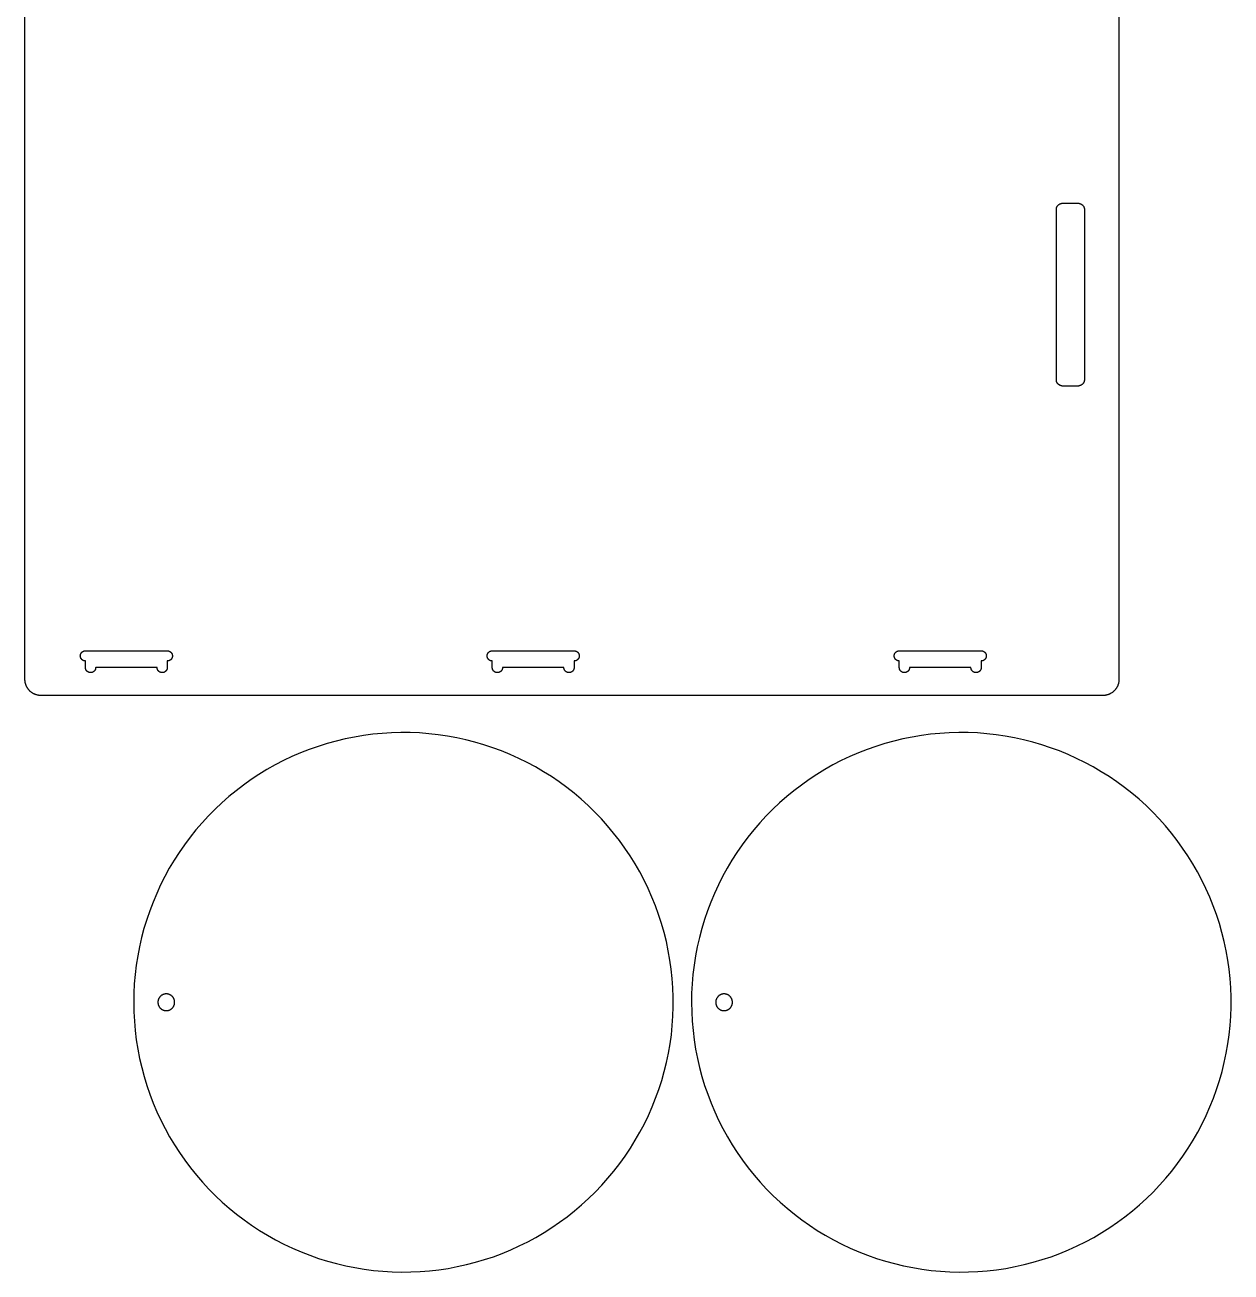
# Model space of a CAD drawing. Header units: millimetres. Extents: x -243 to 905, y 1585 to 2459.
# Drawn here: x 116 to 490.2, y 1720.8 to 2107.7 of the extents above; entities that cross this region are included whole.
import ezdxf

# ---------------------------------------------------------------- set-up
doc = ezdxf.new("R2010")
doc.units = ezdxf.units.MM
doc.header["$MEASUREMENT"] = 0
doc.layers.add('Layer 05', color=7, linetype='Continuous', true_color=0xffffff)

msp = doc.modelspace()

# ---------------------------------------------------------------- linework, layer by layer
at = {"layer": 'Layer 05'}
msp.add_lwpolyline([(455.45, 2179.19), (455.45, 1904.66), (455.45, 1904.55), (455.45, 1904.44), (455.44, 1904.33), (455.43, 1904.21), (455.42, 1904.1), (455.41, 1903.98), (455.39, 1903.87), (455.37, 1903.75), (455.35, 1903.64), (455.32, 1903.52), (455.29, 1903.4), (455.26, 1903.29), (455.23, 1903.17), (455.19, 1903.05), (455.15, 1902.94), (455.1, 1902.82), (455.06, 1902.71), (455.01, 1902.59), (454.95, 1902.48), (454.9, 1902.37), (454.84, 1902.25), (454.77, 1902.14), (454.71, 1902.03), (454.64, 1901.93), (454.57, 1901.82), (454.49, 1901.72), (454.42, 1901.61), (454.34, 1901.51), (454.25, 1901.41), (454.17, 1901.31), (454.08, 1901.22), (453.99, 1901.13), (453.9, 1901.04), (453.8, 1900.95), (453.7, 1900.86), (453.61, 1900.78), (453.5, 1900.7), (453.4, 1900.62), (453.3, 1900.55), (453.19, 1900.48), (453.08, 1900.41), (452.97, 1900.34), (452.86, 1900.28), (452.75, 1900.22), (452.64, 1900.16), (452.52, 1900.11), (452.41, 1900.06), (452.29, 1900.01), (452.18, 1899.97), (452.06, 1899.93), (451.95, 1899.89), (451.83, 1899.86), (451.71, 1899.82), (451.6, 1899.8), (451.48, 1899.77), (451.36, 1899.75), (451.25, 1899.73), (451.13, 1899.71), (451.02, 1899.69), (450.9, 1899.68), (450.79, 1899.67), (450.68, 1899.67), (450.56, 1899.66), (450.45, 1899.66), (121.01, 1899.66), (120.9, 1899.66), (120.79, 1899.67), (120.67, 1899.67), (120.56, 1899.68), (120.45, 1899.69), (120.33, 1899.71), (120.22, 1899.73), (120.1, 1899.75), (119.98, 1899.77), (119.87, 1899.8), (119.75, 1899.82), (119.63, 1899.86), (119.52, 1899.89), (119.4, 1899.93), (119.28, 1899.97), (119.17, 1900.01), (119.05, 1900.06), (118.94, 1900.11), (118.83, 1900.16), (118.71, 1900.22), (118.6, 1900.28), (118.49, 1900.34), (118.38, 1900.41), (118.27, 1900.48), (118.17, 1900.55), (118.06, 1900.62), (117.96, 1900.7), (117.86, 1900.78), (117.76, 1900.86), (117.66, 1900.95), (117.57, 1901.04), (117.47, 1901.13), (117.38, 1901.22), (117.3, 1901.31), (117.21, 1901.41), (117.13, 1901.51), (117.05, 1901.61), (116.97, 1901.72), (116.9, 1901.82), (116.82, 1901.93), (116.76, 1902.03), (116.69, 1902.14), (116.63, 1902.25), (116.57, 1902.37), (116.51, 1902.48), (116.46, 1902.59), (116.41, 1902.71), (116.36, 1902.82), (116.32, 1902.94), (116.28, 1903.05), (116.24, 1903.17), (116.2, 1903.29), (116.17, 1903.4), (116.14, 1903.52), (116.12, 1903.64), (116.09, 1903.75), (116.07, 1903.87), (116.06, 1903.98), (116.04, 1904.1), (116.03, 1904.21), (116.02, 1904.33), (116.01, 1904.44), (116.01, 1904.55), (116.01, 1904.66), (116.01, 2453.71)], dxfattribs=at)
for points in [[(442.46, 2052.45), (442.51, 2052.45), (442.56, 2052.45), (442.62, 2052.44), (442.67, 2052.44), (442.72, 2052.44), (442.77, 2052.43), (442.82, 2052.42), (442.87, 2052.42), (442.93, 2052.41), (442.98, 2052.4), (443.03, 2052.39), (443.08, 2052.38), (443.14, 2052.36), (443.19, 2052.35), (443.24, 2052.33), (443.29, 2052.32), (443.34, 2052.3), (443.4, 2052.28), (443.45, 2052.26), (443.5, 2052.24), (443.55, 2052.22), (443.6, 2052.19), (443.65, 2052.17), (443.7, 2052.14), (443.74, 2052.12), (443.79, 2052.09), (443.84, 2052.06), (443.88, 2052.03), (443.93, 2052), (443.97, 2051.97), (444.01, 2051.93), (444.06, 2051.9), (444.1, 2051.86), (444.14, 2051.83), (444.17, 2051.79), (444.21, 2051.75), (444.25, 2051.72), (444.28, 2051.68), (444.32, 2051.64), (444.35, 2051.6), (444.38, 2051.56), (444.41, 2051.52), (444.44, 2051.48), (444.46, 2051.43), (444.49, 2051.39), (444.51, 2051.35), (444.54, 2051.31), (444.56, 2051.26), (444.58, 2051.22), (444.59, 2051.18), (444.61, 2051.13), (444.63, 2051.09), (444.64, 2051.04), (444.65, 2051), (444.67, 2050.96), (444.68, 2050.91), (444.69, 2050.87), (444.69, 2050.83), (444.7, 2050.78), (444.71, 2050.74), (444.71, 2050.7), (444.71, 2050.66), (444.71, 2050.61), (444.71, 2050.57), (444.71, 1997.52), (444.71, 1997.48), (444.71, 1997.44), (444.71, 1997.4), (444.71, 1997.35), (444.7, 1997.31), (444.69, 1997.27), (444.69, 1997.23), (444.68, 1997.18), (444.67, 1997.14), (444.65, 1997.09), (444.64, 1997.05), (444.63, 1997.01), (444.61, 1996.96), (444.59, 1996.92), (444.58, 1996.88), (444.56, 1996.83), (444.54, 1996.79), (444.51, 1996.75), (444.49, 1996.7), (444.46, 1996.66), (444.44, 1996.62), (444.41, 1996.58), (444.38, 1996.54), (444.35, 1996.5), (444.32, 1996.46), (444.28, 1996.42), (444.25, 1996.38), (444.21, 1996.34), (444.17, 1996.3), (444.14, 1996.27), (444.1, 1996.23), (444.06, 1996.2), (444.01, 1996.16), (443.97, 1996.13), (443.93, 1996.1), (443.88, 1996.07), (443.84, 1996.04), (443.79, 1996.01), (443.74, 1995.98), (443.7, 1995.95), (443.65, 1995.93), (443.6, 1995.9), (443.55, 1995.88), (443.5, 1995.86), (443.45, 1995.84), (443.4, 1995.82), (443.34, 1995.8), (443.29, 1995.78), (443.24, 1995.76), (443.19, 1995.75), (443.14, 1995.73), (443.08, 1995.72), (443.03, 1995.71), (442.98, 1995.7), (442.93, 1995.69), (442.87, 1995.68), (442.82, 1995.67), (442.77, 1995.67), (442.72, 1995.66), (442.67, 1995.66), (442.62, 1995.65), (442.56, 1995.65), (442.51, 1995.65), (442.46, 1995.65), (438.28, 1995.65), (438.23, 1995.65), (438.18, 1995.65), (438.13, 1995.65), (438.08, 1995.66), (438.02, 1995.66), (437.97, 1995.67), (437.92, 1995.67), (437.87, 1995.68), (437.82, 1995.69), (437.76, 1995.7), (437.71, 1995.71), (437.66, 1995.72), (437.61, 1995.73), (437.55, 1995.75), (437.5, 1995.76), (437.45, 1995.78), (437.4, 1995.8), (437.35, 1995.82), (437.3, 1995.84), (437.24, 1995.86), (437.19, 1995.88), (437.14, 1995.9), (437.1, 1995.93), (437.05, 1995.95), (437, 1995.98), (436.95, 1996.01), (436.91, 1996.04), (436.86, 1996.07), (436.82, 1996.1), (436.77, 1996.13), (436.73, 1996.16), (436.69, 1996.2), (436.65, 1996.23), (436.61, 1996.27), (436.57, 1996.3), (436.53, 1996.34), (436.5, 1996.38), (436.46, 1996.42), (436.43, 1996.46), (436.39, 1996.5), (436.36, 1996.54), (436.33, 1996.58), (436.31, 1996.62), (436.28, 1996.66), (436.25, 1996.7), (436.23, 1996.75), (436.21, 1996.79), (436.19, 1996.83), (436.17, 1996.88), (436.15, 1996.92), (436.13, 1996.96), (436.11, 1997.01), (436.1, 1997.05), (436.09, 1997.09), (436.08, 1997.14), (436.07, 1997.18), (436.06, 1997.23), (436.05, 1997.27), (436.04, 1997.31), (436.04, 1997.35), (436.03, 1997.4), (436.03, 1997.44), (436.03, 1997.48), (436.03, 1997.52), (436.03, 2050.57), (436.03, 2050.61), (436.03, 2050.66), (436.03, 2050.7), (436.04, 2050.74), (436.04, 2050.78), (436.05, 2050.83), (436.06, 2050.87), (436.07, 2050.91), (436.08, 2050.96), (436.09, 2051), (436.1, 2051.04), (436.11, 2051.09), (436.13, 2051.13), (436.15, 2051.18), (436.17, 2051.22), (436.19, 2051.26), (436.21, 2051.31), (436.23, 2051.35), (436.25, 2051.39), (436.28, 2051.43), (436.31, 2051.48), (436.33, 2051.52), (436.36, 2051.56), (436.39, 2051.6), (436.43, 2051.64), (436.46, 2051.68), (436.5, 2051.72), (436.53, 2051.75), (436.57, 2051.79), (436.61, 2051.83), (436.65, 2051.86), (436.69, 2051.9), (436.73, 2051.93), (436.77, 2051.97), (436.82, 2052), (436.86, 2052.03), (436.91, 2052.06), (436.95, 2052.09), (437, 2052.12), (437.05, 2052.14), (437.1, 2052.17), (437.14, 2052.19), (437.19, 2052.22), (437.24, 2052.24), (437.3, 2052.26), (437.35, 2052.28), (437.4, 2052.3), (437.45, 2052.32), (437.5, 2052.33), (437.55, 2052.35), (437.61, 2052.36), (437.66, 2052.38), (437.71, 2052.39), (437.76, 2052.4), (437.82, 2052.41), (437.87, 2052.42), (437.92, 2052.42), (437.97, 2052.43), (438.02, 2052.44), (438.08, 2052.44), (438.13, 2052.44), (438.18, 2052.45), (438.23, 2052.45), (438.28, 2052.45)], [(160.18, 1910.37), (160.18, 1908.31), (160.18, 1908.27), (160.18, 1908.23), (160.17, 1908.19), (160.17, 1908.16), (160.16, 1908.12), (160.16, 1908.08), (160.15, 1908.04), (160.14, 1908), (160.13, 1907.96), (160.12, 1907.93), (160.11, 1907.89), (160.1, 1907.85), (160.09, 1907.81), (160.07, 1907.78), (160.06, 1907.74), (160.04, 1907.7), (160.03, 1907.67), (160.01, 1907.63), (159.99, 1907.6), (159.97, 1907.56), (159.95, 1907.53), (159.93, 1907.5), (159.91, 1907.46), (159.89, 1907.43), (159.87, 1907.4), (159.84, 1907.37), (159.82, 1907.34), (159.79, 1907.31), (159.77, 1907.28), (159.74, 1907.25), (159.72, 1907.23), (159.69, 1907.2), (159.66, 1907.17), (159.63, 1907.15), (159.6, 1907.12), (159.57, 1907.1), (159.54, 1907.07), (159.51, 1907.05), (159.48, 1907.03), (159.45, 1907.01), (159.41, 1906.99), (159.38, 1906.97), (159.34, 1906.95), (159.31, 1906.93), (159.27, 1906.91), (159.24, 1906.9), (159.2, 1906.88), (159.16, 1906.87), (159.13, 1906.85), (159.09, 1906.84), (159.05, 1906.83), (159.01, 1906.82), (158.98, 1906.81), (158.94, 1906.8), (158.9, 1906.79), (158.86, 1906.78), (158.82, 1906.78), (158.78, 1906.77), (158.75, 1906.77), (158.71, 1906.76), (158.67, 1906.76), (158.63, 1906.76), (158.59, 1906.76), (158.56, 1906.76), (158.52, 1906.76), (158.48, 1906.76), (158.44, 1906.77), (158.4, 1906.77), (158.36, 1906.78), (158.33, 1906.78), (158.29, 1906.79), (158.25, 1906.8), (158.21, 1906.81), (158.17, 1906.82), (158.13, 1906.83), (158.1, 1906.84), (158.06, 1906.85), (158.02, 1906.87), (157.99, 1906.88), (157.95, 1906.9), (157.91, 1906.91), (157.88, 1906.93), (157.84, 1906.95), (157.81, 1906.97), (157.78, 1906.99), (157.74, 1907.01), (157.71, 1907.03), (157.68, 1907.05), (157.65, 1907.07), (157.61, 1907.1), (157.58, 1907.12), (157.55, 1907.15), (157.53, 1907.17), (157.5, 1907.2), (157.47, 1907.23), (157.44, 1907.25), (157.42, 1907.28), (157.39, 1907.31), (157.37, 1907.34), (157.34, 1907.37), (157.32, 1907.4), (157.3, 1907.43), (157.28, 1907.46), (157.25, 1907.5), (157.23, 1907.53), (157.21, 1907.56), (157.19, 1907.6), (157.18, 1907.63), (157.16, 1907.67), (157.14, 1907.7), (157.13, 1907.74), (157.11, 1907.78), (157.1, 1907.81), (157.09, 1907.85), (157.07, 1907.89), (157.06, 1907.93), (157.05, 1907.96), (157.04, 1908), (157.04, 1908.04), (157.03, 1908.08), (157.02, 1908.12), (157.02, 1908.16), (157.01, 1908.19), (157.01, 1908.23), (157.01, 1908.27), (157.01, 1908.31), (157.01, 1908.35), (137.96, 1908.35), (137.96, 1908.31), (137.95, 1908.27), (137.95, 1908.23), (137.95, 1908.19), (137.94, 1908.16), (137.94, 1908.12), (137.93, 1908.08), (137.93, 1908.04), (137.92, 1908), (137.91, 1907.96), (137.9, 1907.93), (137.89, 1907.89), (137.88, 1907.85), (137.86, 1907.81), (137.85, 1907.78), (137.84, 1907.74), (137.82, 1907.7), (137.8, 1907.67), (137.79, 1907.63), (137.77, 1907.6), (137.75, 1907.56), (137.73, 1907.53), (137.71, 1907.5), (137.69, 1907.46), (137.66, 1907.43), (137.64, 1907.4), (137.62, 1907.37), (137.59, 1907.34), (137.57, 1907.31), (137.54, 1907.28), (137.52, 1907.25), (137.49, 1907.23), (137.46, 1907.2), (137.44, 1907.17), (137.41, 1907.15), (137.38, 1907.12), (137.35, 1907.1), (137.32, 1907.07), (137.29, 1907.05), (137.25, 1907.03), (137.22, 1907.01), (137.19, 1906.99), (137.15, 1906.97), (137.12, 1906.95), (137.08, 1906.93), (137.05, 1906.91), (137.01, 1906.9), (136.98, 1906.88), (136.94, 1906.87), (136.9, 1906.85), (136.87, 1906.84), (136.83, 1906.83), (136.79, 1906.82), (136.75, 1906.81), (136.71, 1906.8), (136.68, 1906.79), (136.64, 1906.78), (136.6, 1906.78), (136.56, 1906.77), (136.52, 1906.77), (136.48, 1906.76), (136.44, 1906.76), (136.41, 1906.76), (136.37, 1906.76), (136.33, 1906.76), (136.29, 1906.76), (136.25, 1906.76), (136.22, 1906.77), (136.18, 1906.77), (136.14, 1906.78), (136.1, 1906.78), (136.06, 1906.79), (136.02, 1906.8), (135.99, 1906.81), (135.95, 1906.82), (135.91, 1906.83), (135.87, 1906.84), (135.83, 1906.85), (135.8, 1906.87), (135.76, 1906.88), (135.72, 1906.9), (135.69, 1906.91), (135.65, 1906.93), (135.62, 1906.95), (135.58, 1906.97), (135.55, 1906.99), (135.52, 1907.01), (135.48, 1907.03), (135.45, 1907.05), (135.42, 1907.07), (135.39, 1907.1), (135.36, 1907.12), (135.33, 1907.15), (135.3, 1907.17), (135.27, 1907.2), (135.25, 1907.23), (135.22, 1907.25), (135.19, 1907.28), (135.17, 1907.31), (135.14, 1907.34), (135.12, 1907.37), (135.1, 1907.4), (135.07, 1907.43), (135.05, 1907.46), (135.03, 1907.5), (135.01, 1907.53), (134.99, 1907.56), (134.97, 1907.6), (134.95, 1907.63), (134.93, 1907.67), (134.92, 1907.7), (134.9, 1907.74), (134.89, 1907.78), (134.87, 1907.81), (134.86, 1907.85), (134.85, 1907.89), (134.84, 1907.93), (134.83, 1907.96), (134.82, 1908), (134.81, 1908.04), (134.8, 1908.08), (134.8, 1908.12), (134.79, 1908.16), (134.79, 1908.19), (134.79, 1908.23), (134.78, 1908.27), (134.78, 1908.31), (134.78, 1908.35), (134.78, 1910.37), (134.74, 1910.37), (134.7, 1910.37), (134.67, 1910.37), (134.63, 1910.37), (134.59, 1910.38), (134.55, 1910.38), (134.51, 1910.39), (134.47, 1910.4), (134.44, 1910.4), (134.4, 1910.41), (134.36, 1910.42), (134.32, 1910.43), (134.28, 1910.44), (134.25, 1910.46), (134.21, 1910.47), (134.17, 1910.49), (134.14, 1910.5), (134.1, 1910.52), (134.07, 1910.54), (134.03, 1910.55), (134, 1910.57), (133.96, 1910.59), (133.93, 1910.61), (133.9, 1910.63), (133.86, 1910.66), (133.83, 1910.68), (133.8, 1910.7), (133.77, 1910.73), (133.74, 1910.75), (133.71, 1910.78), (133.69, 1910.8), (133.66, 1910.83), (133.63, 1910.86), (133.61, 1910.89), (133.58, 1910.91), (133.56, 1910.94), (133.53, 1910.97), (133.51, 1911), (133.48, 1911.04), (133.46, 1911.07), (133.44, 1911.1), (133.42, 1911.13), (133.4, 1911.17), (133.38, 1911.2), (133.36, 1911.24), (133.35, 1911.27), (133.33, 1911.31), (133.31, 1911.35), (133.3, 1911.38), (133.29, 1911.42), (133.27, 1911.46), (133.26, 1911.49), (133.25, 1911.53), (133.24, 1911.57), (133.23, 1911.61), (133.22, 1911.65), (133.22, 1911.68), (133.21, 1911.72), (133.21, 1911.76), (133.2, 1911.8), (133.2, 1911.84), (133.2, 1911.88), (133.19, 1911.91), (133.19, 1911.95), (133.19, 1911.99), (133.2, 1912.03), (133.2, 1912.07), (133.2, 1912.11), (133.21, 1912.14), (133.21, 1912.18), (133.22, 1912.22), (133.22, 1912.26), (133.23, 1912.3), (133.24, 1912.34), (133.25, 1912.37), (133.26, 1912.41), (133.27, 1912.45), (133.29, 1912.49), (133.3, 1912.52), (133.31, 1912.56), (133.33, 1912.6), (133.35, 1912.63), (133.36, 1912.67), (133.38, 1912.7), (133.4, 1912.74), (133.42, 1912.77), (133.44, 1912.8), (133.46, 1912.84), (133.48, 1912.87), (133.51, 1912.9), (133.53, 1912.93), (133.56, 1912.96), (133.58, 1912.99), (133.61, 1913.02), (133.63, 1913.05), (133.66, 1913.08), (133.69, 1913.1), (133.71, 1913.13), (133.74, 1913.15), (133.77, 1913.18), (133.8, 1913.2), (133.83, 1913.23), (133.86, 1913.25), (133.9, 1913.27), (133.93, 1913.29), (133.96, 1913.31), (134, 1913.33), (134.03, 1913.35), (134.07, 1913.37), (134.1, 1913.39), (134.14, 1913.4), (134.17, 1913.42), (134.21, 1913.43), (134.25, 1913.45), (134.28, 1913.46), (134.32, 1913.47), (134.36, 1913.48), (134.4, 1913.49), (134.44, 1913.5), (134.47, 1913.51), (134.51, 1913.52), (134.55, 1913.52), (134.59, 1913.53), (134.63, 1913.53), (134.67, 1913.54), (134.7, 1913.54), (134.74, 1913.54), (134.78, 1913.54), (160.18, 1913.54), (160.22, 1913.54), (160.25, 1913.54), (160.29, 1913.54), (160.32, 1913.53), (160.36, 1913.53), (160.4, 1913.53), (160.43, 1913.52), (160.47, 1913.51), (160.51, 1913.51), (160.54, 1913.5), (160.58, 1913.49), (160.62, 1913.48), (160.65, 1913.47), (160.69, 1913.46), (160.73, 1913.44), (160.77, 1913.43), (160.8, 1913.41), (160.84, 1913.4), (160.87, 1913.38), (160.91, 1913.36), (160.95, 1913.34), (160.98, 1913.32), (161.02, 1913.3), (161.05, 1913.28), (161.08, 1913.26), (161.12, 1913.24), (161.15, 1913.21), (161.18, 1913.19), (161.21, 1913.16), (161.24, 1913.13), (161.27, 1913.1), (161.3, 1913.08), (161.33, 1913.05), (161.36, 1913.02), (161.39, 1912.98), (161.41, 1912.95), (161.44, 1912.92), (161.46, 1912.89), (161.49, 1912.86), (161.51, 1912.82), (161.53, 1912.79), (161.55, 1912.75), (161.57, 1912.72), (161.59, 1912.68), (161.61, 1912.65), (161.63, 1912.61), (161.64, 1912.57), (161.66, 1912.54), (161.67, 1912.5), (161.68, 1912.46), (161.7, 1912.43), (161.71, 1912.39), (161.72, 1912.35), (161.73, 1912.32), (161.73, 1912.28), (161.74, 1912.24), (161.75, 1912.2), (161.75, 1912.17), (161.76, 1912.13), (161.76, 1912.1), (161.76, 1912.06), (161.77, 1912.02), (161.77, 1911.99), (161.77, 1911.95), (161.77, 1911.92), (161.77, 1911.88), (161.76, 1911.85), (161.76, 1911.81), (161.76, 1911.77), (161.75, 1911.74), (161.75, 1911.7), (161.74, 1911.66), (161.73, 1911.63), (161.73, 1911.59), (161.72, 1911.55), (161.71, 1911.52), (161.7, 1911.48), (161.68, 1911.44), (161.67, 1911.41), (161.66, 1911.37), (161.64, 1911.33), (161.63, 1911.3), (161.61, 1911.26), (161.59, 1911.22), (161.57, 1911.19), (161.55, 1911.15), (161.53, 1911.12), (161.51, 1911.08), (161.49, 1911.05), (161.46, 1911.02), (161.44, 1910.98), (161.41, 1910.95), (161.39, 1910.92), (161.36, 1910.89), (161.33, 1910.86), (161.3, 1910.83), (161.27, 1910.8), (161.24, 1910.77), (161.21, 1910.75), (161.18, 1910.72), (161.15, 1910.69), (161.12, 1910.67), (161.08, 1910.65), (161.05, 1910.62), (161.02, 1910.6), (160.98, 1910.58), (160.95, 1910.56), (160.91, 1910.54), (160.87, 1910.52), (160.84, 1910.51), (160.8, 1910.49), (160.77, 1910.48), (160.73, 1910.46), (160.69, 1910.45), (160.65, 1910.44), (160.62, 1910.43), (160.58, 1910.42), (160.54, 1910.41), (160.51, 1910.4), (160.47, 1910.39), (160.43, 1910.39), (160.4, 1910.38), (160.36, 1910.38), (160.32, 1910.37), (160.29, 1910.37), (160.25, 1910.37), (160.22, 1910.37)], [(261.01, 1908.35), (261.01, 1910.37), (260.97, 1910.37), (260.93, 1910.37), (260.89, 1910.37), (260.85, 1910.37), (260.81, 1910.38), (260.78, 1910.38), (260.74, 1910.39), (260.7, 1910.4), (260.66, 1910.4), (260.62, 1910.41), (260.58, 1910.42), (260.55, 1910.43), (260.51, 1910.44), (260.47, 1910.46), (260.44, 1910.47), (260.4, 1910.49), (260.36, 1910.5), (260.33, 1910.52), (260.29, 1910.54), (260.26, 1910.55), (260.22, 1910.57), (260.19, 1910.59), (260.15, 1910.61), (260.12, 1910.63), (260.09, 1910.66), (260.06, 1910.68), (260.03, 1910.7), (260, 1910.73), (259.97, 1910.75), (259.94, 1910.78), (259.91, 1910.8), (259.88, 1910.83), (259.86, 1910.86), (259.83, 1910.89), (259.81, 1910.91), (259.78, 1910.94), (259.76, 1910.97), (259.73, 1911), (259.71, 1911.04), (259.69, 1911.07), (259.67, 1911.1), (259.65, 1911.13), (259.63, 1911.17), (259.61, 1911.2), (259.59, 1911.24), (259.57, 1911.27), (259.55, 1911.31), (259.54, 1911.35), (259.52, 1911.38), (259.51, 1911.42), (259.5, 1911.46), (259.49, 1911.49), (259.48, 1911.53), (259.47, 1911.57), (259.46, 1911.61), (259.45, 1911.65), (259.44, 1911.68), (259.44, 1911.72), (259.43, 1911.76), (259.43, 1911.8), (259.42, 1911.84), (259.42, 1911.88), (259.42, 1911.91), (259.42, 1911.95), (259.42, 1911.99), (259.42, 1912.03), (259.42, 1912.07), (259.43, 1912.11), (259.43, 1912.14), (259.44, 1912.18), (259.44, 1912.22), (259.45, 1912.26), (259.46, 1912.3), (259.47, 1912.34), (259.48, 1912.37), (259.49, 1912.41), (259.5, 1912.45), (259.51, 1912.49), (259.52, 1912.52), (259.54, 1912.56), (259.55, 1912.6), (259.57, 1912.63), (259.59, 1912.67), (259.61, 1912.7), (259.63, 1912.74), (259.65, 1912.77), (259.67, 1912.8), (259.69, 1912.84), (259.71, 1912.87), (259.73, 1912.9), (259.76, 1912.93), (259.78, 1912.96), (259.81, 1912.99), (259.83, 1913.02), (259.86, 1913.05), (259.88, 1913.08), (259.91, 1913.1), (259.94, 1913.13), (259.97, 1913.15), (260, 1913.18), (260.03, 1913.2), (260.06, 1913.23), (260.09, 1913.25), (260.12, 1913.27), (260.15, 1913.29), (260.19, 1913.31), (260.22, 1913.33), (260.26, 1913.35), (260.29, 1913.37), (260.33, 1913.39), (260.36, 1913.4), (260.4, 1913.42), (260.44, 1913.43), (260.47, 1913.45), (260.51, 1913.46), (260.55, 1913.47), (260.58, 1913.48), (260.62, 1913.49), (260.66, 1913.5), (260.7, 1913.51), (260.74, 1913.52), (260.78, 1913.52), (260.81, 1913.53), (260.85, 1913.53), (260.89, 1913.54), (260.93, 1913.54), (260.97, 1913.54), (261.01, 1913.54), (286.41, 1913.54), (286.44, 1913.54), (286.48, 1913.54), (286.51, 1913.54), (286.55, 1913.53), (286.58, 1913.53), (286.62, 1913.53), (286.66, 1913.52), (286.69, 1913.51), (286.73, 1913.51), (286.77, 1913.5), (286.81, 1913.49), (286.84, 1913.48), (286.88, 1913.47), (286.92, 1913.46), (286.95, 1913.44), (286.99, 1913.43), (287.03, 1913.41), (287.06, 1913.4), (287.1, 1913.38), (287.14, 1913.36), (287.17, 1913.34), (287.21, 1913.32), (287.24, 1913.3), (287.27, 1913.28), (287.31, 1913.26), (287.34, 1913.24), (287.37, 1913.21), (287.41, 1913.19), (287.44, 1913.16), (287.47, 1913.13), (287.5, 1913.1), (287.53, 1913.08), (287.56, 1913.05), (287.59, 1913.02), (287.61, 1912.98), (287.64, 1912.95), (287.66, 1912.92), (287.69, 1912.89), (287.71, 1912.86), (287.73, 1912.82), (287.76, 1912.79), (287.78, 1912.75), (287.8, 1912.72), (287.82, 1912.68), (287.83, 1912.65), (287.85, 1912.61), (287.87, 1912.57), (287.88, 1912.54), (287.9, 1912.5), (287.91, 1912.46), (287.92, 1912.43), (287.93, 1912.39), (287.94, 1912.35), (287.95, 1912.32), (287.96, 1912.28), (287.97, 1912.24), (287.97, 1912.2), (287.98, 1912.17), (287.98, 1912.13), (287.99, 1912.1), (287.99, 1912.06), (287.99, 1912.02), (287.99, 1911.99), (287.99, 1911.95), (287.99, 1911.92), (287.99, 1911.88), (287.99, 1911.85), (287.99, 1911.81), (287.98, 1911.77), (287.98, 1911.74), (287.97, 1911.7), (287.97, 1911.66), (287.96, 1911.63), (287.95, 1911.59), (287.94, 1911.55), (287.93, 1911.52), (287.92, 1911.48), (287.91, 1911.44), (287.9, 1911.41), (287.88, 1911.37), (287.87, 1911.33), (287.85, 1911.3), (287.83, 1911.26), (287.82, 1911.22), (287.8, 1911.19), (287.78, 1911.15), (287.76, 1911.12), (287.73, 1911.08), (287.71, 1911.05), (287.69, 1911.02), (287.66, 1910.98), (287.64, 1910.95), (287.61, 1910.92), (287.59, 1910.89), (287.56, 1910.86), (287.53, 1910.83), (287.5, 1910.8), (287.47, 1910.77), (287.44, 1910.75), (287.41, 1910.72), (287.37, 1910.69), (287.34, 1910.67), (287.31, 1910.65), (287.27, 1910.62), (287.24, 1910.6), (287.21, 1910.58), (287.17, 1910.56), (287.14, 1910.54), (287.1, 1910.52), (287.06, 1910.51), (287.03, 1910.49), (286.99, 1910.48), (286.95, 1910.46), (286.92, 1910.45), (286.88, 1910.44), (286.84, 1910.43), (286.81, 1910.42), (286.77, 1910.41), (286.73, 1910.4), (286.69, 1910.39), (286.66, 1910.39), (286.62, 1910.38), (286.58, 1910.38), (286.55, 1910.37), (286.51, 1910.37), (286.48, 1910.37), (286.44, 1910.37), (286.41, 1910.37), (286.41, 1908.35), (286.41, 1908.31), (286.4, 1908.27), (286.4, 1908.23), (286.4, 1908.19), (286.39, 1908.16), (286.39, 1908.12), (286.38, 1908.08), (286.38, 1908.04), (286.37, 1908), (286.36, 1907.96), (286.35, 1907.93), (286.34, 1907.89), (286.33, 1907.85), (286.31, 1907.81), (286.3, 1907.78), (286.29, 1907.74), (286.27, 1907.7), (286.25, 1907.67), (286.24, 1907.63), (286.22, 1907.6), (286.2, 1907.56), (286.18, 1907.53), (286.16, 1907.5), (286.14, 1907.46), (286.11, 1907.43), (286.09, 1907.4), (286.07, 1907.37), (286.04, 1907.34), (286.02, 1907.31), (285.99, 1907.28), (285.97, 1907.25), (285.94, 1907.23), (285.91, 1907.2), (285.89, 1907.17), (285.86, 1907.15), (285.83, 1907.12), (285.8, 1907.1), (285.77, 1907.07), (285.74, 1907.05), (285.7, 1907.03), (285.67, 1907.01), (285.64, 1906.99), (285.6, 1906.97), (285.57, 1906.95), (285.53, 1906.93), (285.5, 1906.91), (285.46, 1906.9), (285.43, 1906.88), (285.39, 1906.87), (285.35, 1906.85), (285.32, 1906.84), (285.28, 1906.83), (285.24, 1906.82), (285.2, 1906.81), (285.16, 1906.8), (285.13, 1906.79), (285.09, 1906.78), (285.05, 1906.78), (285.01, 1906.77), (284.97, 1906.77), (284.93, 1906.76), (284.89, 1906.76), (284.86, 1906.76), (284.82, 1906.76), (284.78, 1906.76), (284.74, 1906.76), (284.7, 1906.76), (284.67, 1906.77), (284.63, 1906.77), (284.59, 1906.78), (284.55, 1906.78), (284.51, 1906.79), (284.47, 1906.8), (284.44, 1906.81), (284.4, 1906.82), (284.36, 1906.83), (284.32, 1906.84), (284.28, 1906.85), (284.25, 1906.87), (284.21, 1906.88), (284.17, 1906.9), (284.14, 1906.91), (284.1, 1906.93), (284.07, 1906.95), (284.03, 1906.97), (284, 1906.99), (283.97, 1907.01), (283.93, 1907.03), (283.9, 1907.05), (283.87, 1907.07), (283.84, 1907.1), (283.81, 1907.12), (283.78, 1907.15), (283.75, 1907.17), (283.72, 1907.2), (283.7, 1907.23), (283.67, 1907.25), (283.64, 1907.28), (283.62, 1907.31), (283.59, 1907.34), (283.57, 1907.37), (283.55, 1907.4), (283.52, 1907.43), (283.5, 1907.46), (283.48, 1907.5), (283.46, 1907.53), (283.44, 1907.56), (283.42, 1907.6), (283.4, 1907.63), (283.38, 1907.67), (283.37, 1907.7), (283.35, 1907.74), (283.34, 1907.78), (283.32, 1907.81), (283.31, 1907.85), (283.3, 1907.89), (283.29, 1907.93), (283.28, 1907.96), (283.27, 1908), (283.26, 1908.04), (283.25, 1908.08), (283.25, 1908.12), (283.24, 1908.16), (283.24, 1908.19), (283.24, 1908.23), (283.23, 1908.27), (283.23, 1908.31), (283.23, 1908.35), (264.18, 1908.35), (264.18, 1908.31), (264.18, 1908.27), (264.18, 1908.23), (264.17, 1908.19), (264.17, 1908.16), (264.16, 1908.12), (264.16, 1908.08), (264.15, 1908.04), (264.14, 1908), (264.13, 1907.96), (264.12, 1907.93), (264.11, 1907.89), (264.1, 1907.85), (264.09, 1907.81), (264.07, 1907.78), (264.06, 1907.74), (264.04, 1907.7), (264.03, 1907.67), (264.01, 1907.63), (263.99, 1907.6), (263.97, 1907.56), (263.95, 1907.53), (263.93, 1907.5), (263.91, 1907.46), (263.89, 1907.43), (263.87, 1907.4), (263.84, 1907.37), (263.82, 1907.34), (263.79, 1907.31), (263.77, 1907.28), (263.74, 1907.25), (263.72, 1907.23), (263.69, 1907.2), (263.66, 1907.17), (263.63, 1907.15), (263.6, 1907.12), (263.57, 1907.1), (263.54, 1907.07), (263.51, 1907.05), (263.48, 1907.03), (263.45, 1907.01), (263.41, 1906.99), (263.38, 1906.97), (263.34, 1906.95), (263.31, 1906.93), (263.27, 1906.91), (263.24, 1906.9), (263.2, 1906.88), (263.16, 1906.87), (263.13, 1906.85), (263.09, 1906.84), (263.05, 1906.83), (263.01, 1906.82), (262.98, 1906.81), (262.94, 1906.8), (262.9, 1906.79), (262.86, 1906.78), (262.82, 1906.78), (262.78, 1906.77), (262.75, 1906.77), (262.71, 1906.76), (262.67, 1906.76), (262.63, 1906.76), (262.59, 1906.76), (262.56, 1906.76), (262.52, 1906.76), (262.48, 1906.76), (262.44, 1906.77), (262.4, 1906.77), (262.36, 1906.78), (262.33, 1906.78), (262.29, 1906.79), (262.25, 1906.8), (262.21, 1906.81), (262.17, 1906.82), (262.13, 1906.83), (262.1, 1906.84), (262.06, 1906.85), (262.02, 1906.87), (261.99, 1906.88), (261.95, 1906.9), (261.91, 1906.91), (261.88, 1906.93), (261.84, 1906.95), (261.81, 1906.97), (261.78, 1906.99), (261.74, 1907.01), (261.71, 1907.03), (261.68, 1907.05), (261.65, 1907.07), (261.61, 1907.1), (261.58, 1907.12), (261.55, 1907.15), (261.53, 1907.17), (261.5, 1907.2), (261.47, 1907.23), (261.44, 1907.25), (261.42, 1907.28), (261.39, 1907.31), (261.37, 1907.34), (261.34, 1907.37), (261.32, 1907.4), (261.3, 1907.43), (261.28, 1907.46), (261.25, 1907.5), (261.23, 1907.53), (261.21, 1907.56), (261.19, 1907.6), (261.18, 1907.63), (261.16, 1907.67), (261.14, 1907.7), (261.13, 1907.74), (261.11, 1907.78), (261.1, 1907.81), (261.09, 1907.85), (261.07, 1907.89), (261.06, 1907.93), (261.05, 1907.96), (261.04, 1908), (261.04, 1908.04), (261.03, 1908.08), (261.02, 1908.12), (261.02, 1908.16), (261.01, 1908.19), (261.01, 1908.23), (261.01, 1908.27), (261.01, 1908.31)], [(387.3, 1908.35), (387.3, 1910.37), (387.26, 1910.37), (387.22, 1910.37), (387.19, 1910.37), (387.15, 1910.37), (387.11, 1910.38), (387.07, 1910.38), (387.03, 1910.39), (386.99, 1910.4), (386.96, 1910.4), (386.92, 1910.41), (386.88, 1910.42), (386.84, 1910.43), (386.8, 1910.44), (386.77, 1910.46), (386.73, 1910.47), (386.69, 1910.49), (386.66, 1910.5), (386.62, 1910.52), (386.59, 1910.54), (386.55, 1910.55), (386.52, 1910.57), (386.48, 1910.59), (386.45, 1910.61), (386.42, 1910.63), (386.38, 1910.66), (386.35, 1910.68), (386.32, 1910.7), (386.29, 1910.73), (386.26, 1910.75), (386.23, 1910.78), (386.2, 1910.8), (386.18, 1910.83), (386.15, 1910.86), (386.12, 1910.89), (386.1, 1910.91), (386.07, 1910.94), (386.05, 1910.97), (386.03, 1911), (386, 1911.04), (385.98, 1911.07), (385.96, 1911.1), (385.94, 1911.13), (385.92, 1911.17), (385.9, 1911.2), (385.88, 1911.24), (385.87, 1911.27), (385.85, 1911.31), (385.83, 1911.35), (385.82, 1911.38), (385.81, 1911.42), (385.79, 1911.46), (385.78, 1911.49), (385.77, 1911.53), (385.76, 1911.57), (385.75, 1911.61), (385.74, 1911.65), (385.74, 1911.68), (385.73, 1911.72), (385.72, 1911.76), (385.72, 1911.8), (385.72, 1911.84), (385.71, 1911.88), (385.71, 1911.91), (385.71, 1911.95), (385.71, 1911.99), (385.71, 1912.03), (385.72, 1912.07), (385.72, 1912.11), (385.72, 1912.14), (385.73, 1912.18), (385.74, 1912.22), (385.74, 1912.26), (385.75, 1912.3), (385.76, 1912.34), (385.77, 1912.37), (385.78, 1912.41), (385.79, 1912.45), (385.81, 1912.49), (385.82, 1912.52), (385.83, 1912.56), (385.85, 1912.6), (385.87, 1912.63), (385.88, 1912.67), (385.9, 1912.7), (385.92, 1912.74), (385.94, 1912.77), (385.96, 1912.8), (385.98, 1912.84), (386, 1912.87), (386.03, 1912.9), (386.05, 1912.93), (386.07, 1912.96), (386.1, 1912.99), (386.12, 1913.02), (386.15, 1913.05), (386.18, 1913.08), (386.2, 1913.1), (386.23, 1913.13), (386.26, 1913.15), (386.29, 1913.18), (386.32, 1913.2), (386.35, 1913.23), (386.38, 1913.25), (386.42, 1913.27), (386.45, 1913.29), (386.48, 1913.31), (386.52, 1913.33), (386.55, 1913.35), (386.59, 1913.37), (386.62, 1913.39), (386.66, 1913.4), (386.69, 1913.42), (386.73, 1913.43), (386.77, 1913.45), (386.8, 1913.46), (386.84, 1913.47), (386.88, 1913.48), (386.92, 1913.49), (386.96, 1913.5), (386.99, 1913.51), (387.03, 1913.52), (387.07, 1913.52), (387.11, 1913.53), (387.15, 1913.53), (387.19, 1913.54), (387.22, 1913.54), (387.26, 1913.54), (387.3, 1913.54), (412.7, 1913.54), (412.74, 1913.54), (412.77, 1913.54), (412.81, 1913.54), (412.84, 1913.53), (412.88, 1913.53), (412.92, 1913.53), (412.95, 1913.52), (412.99, 1913.51), (413.03, 1913.51), (413.06, 1913.5), (413.1, 1913.49), (413.14, 1913.48), (413.17, 1913.47), (413.21, 1913.46), (413.25, 1913.44), (413.28, 1913.43), (413.32, 1913.41), (413.36, 1913.4), (413.39, 1913.38), (413.43, 1913.36), (413.46, 1913.34), (413.5, 1913.32), (413.53, 1913.3), (413.57, 1913.28), (413.6, 1913.26), (413.64, 1913.24), (413.67, 1913.21), (413.7, 1913.19), (413.73, 1913.16), (413.76, 1913.13), (413.79, 1913.1), (413.82, 1913.08), (413.85, 1913.05), (413.88, 1913.02), (413.91, 1912.98), (413.93, 1912.95), (413.96, 1912.92), (413.98, 1912.89), (414.01, 1912.86), (414.03, 1912.82), (414.05, 1912.79), (414.07, 1912.75), (414.09, 1912.72), (414.11, 1912.68), (414.13, 1912.65), (414.15, 1912.61), (414.16, 1912.57), (414.18, 1912.54), (414.19, 1912.5), (414.2, 1912.46), (414.22, 1912.43), (414.23, 1912.39), (414.24, 1912.35), (414.25, 1912.32), (414.25, 1912.28), (414.26, 1912.24), (414.27, 1912.2), (414.27, 1912.17), (414.28, 1912.13), (414.28, 1912.1), (414.28, 1912.06), (414.29, 1912.02), (414.29, 1911.99), (414.29, 1911.95), (414.29, 1911.92), (414.29, 1911.88), (414.28, 1911.85), (414.28, 1911.81), (414.28, 1911.77), (414.27, 1911.74), (414.27, 1911.7), (414.26, 1911.66), (414.25, 1911.63), (414.25, 1911.59), (414.24, 1911.55), (414.23, 1911.52), (414.22, 1911.48), (414.2, 1911.44), (414.19, 1911.41), (414.18, 1911.37), (414.16, 1911.33), (414.15, 1911.3), (414.13, 1911.26), (414.11, 1911.22), (414.09, 1911.19), (414.07, 1911.15), (414.05, 1911.12), (414.03, 1911.08), (414.01, 1911.05), (413.98, 1911.02), (413.96, 1910.98), (413.93, 1910.95), (413.91, 1910.92), (413.88, 1910.89), (413.85, 1910.86), (413.82, 1910.83), (413.79, 1910.8), (413.76, 1910.77), (413.73, 1910.75), (413.7, 1910.72), (413.67, 1910.69), (413.64, 1910.67), (413.6, 1910.65), (413.57, 1910.62), (413.53, 1910.6), (413.5, 1910.58), (413.46, 1910.56), (413.43, 1910.54), (413.39, 1910.52), (413.36, 1910.51), (413.32, 1910.49), (413.28, 1910.48), (413.25, 1910.46), (413.21, 1910.45), (413.17, 1910.44), (413.14, 1910.43), (413.1, 1910.42), (413.06, 1910.41), (413.03, 1910.4), (412.99, 1910.39), (412.95, 1910.39), (412.92, 1910.38), (412.88, 1910.38), (412.84, 1910.37), (412.81, 1910.37), (412.77, 1910.37), (412.74, 1910.37), (412.7, 1910.37), (412.7, 1908.35), (412.7, 1908.31), (412.7, 1908.27), (412.7, 1908.23), (412.69, 1908.19), (412.69, 1908.16), (412.68, 1908.12), (412.68, 1908.08), (412.67, 1908.04), (412.66, 1908), (412.65, 1907.96), (412.64, 1907.93), (412.63, 1907.89), (412.62, 1907.85), (412.61, 1907.81), (412.59, 1907.78), (412.58, 1907.74), (412.56, 1907.7), (412.55, 1907.67), (412.53, 1907.63), (412.51, 1907.6), (412.49, 1907.56), (412.47, 1907.53), (412.45, 1907.5), (412.43, 1907.46), (412.41, 1907.43), (412.39, 1907.4), (412.36, 1907.37), (412.34, 1907.34), (412.31, 1907.31), (412.29, 1907.28), (412.26, 1907.25), (412.24, 1907.23), (412.21, 1907.2), (412.18, 1907.17), (412.15, 1907.15), (412.12, 1907.12), (412.09, 1907.1), (412.06, 1907.07), (412.03, 1907.05), (412, 1907.03), (411.96, 1907.01), (411.93, 1906.99), (411.9, 1906.97), (411.86, 1906.95), (411.83, 1906.93), (411.79, 1906.91), (411.76, 1906.9), (411.72, 1906.88), (411.68, 1906.87), (411.65, 1906.85), (411.61, 1906.84), (411.57, 1906.83), (411.53, 1906.82), (411.5, 1906.81), (411.46, 1906.8), (411.42, 1906.79), (411.38, 1906.78), (411.34, 1906.78), (411.3, 1906.77), (411.27, 1906.77), (411.23, 1906.76), (411.19, 1906.76), (411.15, 1906.76), (411.11, 1906.76), (411.07, 1906.76), (411.04, 1906.76), (411, 1906.76), (410.96, 1906.77), (410.92, 1906.77), (410.88, 1906.78), (410.84, 1906.78), (410.81, 1906.79), (410.77, 1906.8), (410.73, 1906.81), (410.69, 1906.82), (410.65, 1906.83), (410.62, 1906.84), (410.58, 1906.85), (410.54, 1906.87), (410.51, 1906.88), (410.47, 1906.9), (410.43, 1906.91), (410.4, 1906.93), (410.36, 1906.95), (410.33, 1906.97), (410.29, 1906.99), (410.26, 1907.01), (410.23, 1907.03), (410.2, 1907.05), (410.16, 1907.07), (410.13, 1907.1), (410.1, 1907.12), (410.07, 1907.15), (410.05, 1907.17), (410.02, 1907.2), (409.99, 1907.23), (409.96, 1907.25), (409.94, 1907.28), (409.91, 1907.31), (409.89, 1907.34), (409.86, 1907.37), (409.84, 1907.4), (409.82, 1907.43), (409.79, 1907.46), (409.77, 1907.5), (409.75, 1907.53), (409.73, 1907.56), (409.71, 1907.6), (409.7, 1907.63), (409.68, 1907.67), (409.66, 1907.7), (409.65, 1907.74), (409.63, 1907.78), (409.62, 1907.81), (409.6, 1907.85), (409.59, 1907.89), (409.58, 1907.93), (409.57, 1907.96), (409.56, 1908), (409.56, 1908.04), (409.55, 1908.08), (409.54, 1908.12), (409.54, 1908.16), (409.53, 1908.19), (409.53, 1908.23), (409.53, 1908.27), (409.53, 1908.31), (409.53, 1908.35), (390.48, 1908.35), (390.47, 1908.31), (390.47, 1908.27), (390.47, 1908.23), (390.47, 1908.19), (390.46, 1908.16), (390.46, 1908.12), (390.45, 1908.08), (390.45, 1908.04), (390.44, 1908), (390.43, 1907.96), (390.42, 1907.93), (390.41, 1907.89), (390.4, 1907.85), (390.38, 1907.81), (390.37, 1907.78), (390.35, 1907.74), (390.34, 1907.7), (390.32, 1907.67), (390.3, 1907.63), (390.29, 1907.6), (390.27, 1907.56), (390.25, 1907.53), (390.23, 1907.5), (390.21, 1907.46), (390.18, 1907.43), (390.16, 1907.4), (390.14, 1907.37), (390.11, 1907.34), (390.09, 1907.31), (390.06, 1907.28), (390.04, 1907.25), (390.01, 1907.23), (389.98, 1907.2), (389.95, 1907.17), (389.93, 1907.15), (389.9, 1907.12), (389.87, 1907.1), (389.84, 1907.07), (389.8, 1907.05), (389.77, 1907.03), (389.74, 1907.01), (389.71, 1906.99), (389.67, 1906.97), (389.64, 1906.95), (389.6, 1906.93), (389.57, 1906.91), (389.53, 1906.9), (389.5, 1906.88), (389.46, 1906.87), (389.42, 1906.85), (389.38, 1906.84), (389.35, 1906.83), (389.31, 1906.82), (389.27, 1906.81), (389.23, 1906.8), (389.19, 1906.79), (389.16, 1906.78), (389.12, 1906.78), (389.08, 1906.77), (389.04, 1906.77), (389, 1906.76), (388.96, 1906.76), (388.93, 1906.76), (388.89, 1906.76), (388.85, 1906.76), (388.81, 1906.76), (388.77, 1906.76), (388.73, 1906.77), (388.7, 1906.77), (388.66, 1906.78), (388.62, 1906.78), (388.58, 1906.79), (388.54, 1906.8), (388.5, 1906.81), (388.47, 1906.82), (388.43, 1906.83), (388.39, 1906.84), (388.35, 1906.85), (388.32, 1906.87), (388.28, 1906.88), (388.24, 1906.9), (388.21, 1906.91), (388.17, 1906.93), (388.14, 1906.95), (388.1, 1906.97), (388.07, 1906.99), (388.04, 1907.01), (388, 1907.03), (387.97, 1907.05), (387.94, 1907.07), (387.91, 1907.1), (387.88, 1907.12), (387.85, 1907.15), (387.82, 1907.17), (387.79, 1907.2), (387.77, 1907.23), (387.74, 1907.25), (387.71, 1907.28), (387.69, 1907.31), (387.66, 1907.34), (387.64, 1907.37), (387.61, 1907.4), (387.59, 1907.43), (387.57, 1907.46), (387.55, 1907.5), (387.53, 1907.53), (387.51, 1907.56), (387.49, 1907.6), (387.47, 1907.63), (387.45, 1907.67), (387.44, 1907.7), (387.42, 1907.74), (387.41, 1907.78), (387.39, 1907.81), (387.38, 1907.85), (387.37, 1907.89), (387.36, 1907.93), (387.35, 1907.96), (387.34, 1908), (387.33, 1908.04), (387.32, 1908.08), (387.32, 1908.12), (387.31, 1908.16), (387.31, 1908.19), (387.3, 1908.23), (387.3, 1908.27), (387.3, 1908.31)], [(165.52, 1853.37), (163.86, 1850.98), (162.29, 1848.54), (160.8, 1846.04), (159.41, 1843.5), (158.1, 1840.9), (156.88, 1838.27), (155.75, 1835.59), (154.72, 1832.87), (153.78, 1830.12), (152.94, 1827.34), (152.19, 1824.53), (151.54, 1821.7), (151, 1818.85), (150.55, 1815.98), (150.2, 1813.09), (149.95, 1810.2), (149.8, 1807.29), (149.75, 1804.39), (149.81, 1801.48), (149.96, 1798.58), (150.22, 1795.69), (150.57, 1792.8), (151.03, 1789.93), (151.58, 1787.08), (152.23, 1784.25), (152.98, 1781.44), (153.83, 1778.66), (154.78, 1775.92), (155.81, 1773.2), (156.95, 1770.53), (158.17, 1767.89), (159.49, 1765.3), (160.89, 1762.76), (162.38, 1760.26), (163.96, 1757.82), (165.62, 1755.44), (167.36, 1753.11), (169.19, 1750.85), (171.09, 1748.65), (173.06, 1746.52), (175.11, 1744.46), (177.23, 1742.47), (179.41, 1740.55), (181.66, 1738.72), (183.98, 1736.96), (186.35, 1735.28), (188.78, 1733.69), (191.26, 1732.18), (193.8, 1730.76), (196.38, 1729.43), (199.01, 1728.19), (201.68, 1727.04), (204.38, 1725.98), (207.13, 1725.02), (209.9, 1724.15), (212.7, 1723.38), (215.53, 1722.71), (218.38, 1722.14), (221.24, 1721.66), (224.13, 1721.29), (227.02, 1721.01), (229.92, 1720.84), (232.82, 1720.77), (235.73, 1720.8), (238.63, 1720.93), (241.53, 1721.16), (244.42, 1721.49), (247.29, 1721.92), (250.15, 1722.45), (252.98, 1723.07), (255.8, 1723.8), (258.58, 1724.62), (261.34, 1725.54), (264.06, 1726.56), (266.75, 1727.67), (269.39, 1728.87), (272, 1730.16), (274.55, 1731.54), (277.06, 1733.01), (279.51, 1734.57), (281.91, 1736.21), (284.25, 1737.93), (286.53, 1739.74), (288.74, 1741.62), (290.89, 1743.57), (292.97, 1745.6), (294.98, 1747.7), (296.91, 1749.87), (298.77, 1752.11), (300.55, 1754.41), (302.24, 1756.77), (303.86, 1759.18), (305.39, 1761.65), (306.83, 1764.17), (308.19, 1766.74), (309.45, 1769.36), (310.62, 1772.02), (311.7, 1774.72), (312.69, 1777.45), (313.58, 1780.22), (314.37, 1783.01), (315.07, 1785.83), (315.67, 1788.68), (316.17, 1791.54), (316.57, 1794.42), (316.86, 1797.31), (317.06, 1800.21), (317.16, 1803.11), (317.16, 1806.02), (317.05, 1808.92), (316.85, 1811.82), (316.54, 1814.71), (316.14, 1817.59), (315.63, 1820.45), (315.03, 1823.29), (314.33, 1826.11), (313.53, 1828.9), (312.63, 1831.67), (311.64, 1834.4), (310.56, 1837.09), (309.38, 1839.75), (308.11, 1842.36), (306.75, 1844.93), (305.3, 1847.45), (303.76, 1849.92), (302.14, 1852.33), (300.44, 1854.68), (298.66, 1856.98), (296.8, 1859.21), (294.86, 1861.37), (292.85, 1863.47), (290.77, 1865.5), (288.61, 1867.45), (286.39, 1869.33), (284.11, 1871.12), (281.77, 1872.84), (279.37, 1874.48), (276.91, 1876.03), (274.4, 1877.49), (271.84, 1878.87), (269.24, 1880.16), (266.59, 1881.35), (263.9, 1882.46), (261.17, 1883.46), (258.42, 1884.38), (255.63, 1885.2), (252.81, 1885.92), (249.97, 1886.54), (247.12, 1887.06), (244.24, 1887.49), (241.35, 1887.81), (238.46, 1888.04), (235.55, 1888.16), (232.65, 1888.18), (229.74, 1888.1), (226.84, 1887.92), (223.95, 1887.64), (221.07, 1887.26), (218.21, 1886.78), (215.36, 1886.2), (212.53, 1885.53), (209.73, 1884.75), (206.96, 1883.88), (204.22, 1882.91), (201.52, 1881.85), (198.85, 1880.69), (196.22, 1879.45), (193.65, 1878.11), (191.11, 1876.68), (188.63, 1875.17), (186.21, 1873.57), (183.84, 1871.89), (181.53, 1870.13), (179.28, 1868.28), (177.1, 1866.37), (174.98, 1864.37), (172.94, 1862.31), (170.97, 1860.17), (169.07, 1857.97), (167.26, 1855.7)], [(338.59, 1853.37), (336.93, 1850.98), (335.36, 1848.54), (333.87, 1846.04), (332.48, 1843.5), (331.17, 1840.9), (329.95, 1838.27), (328.82, 1835.59), (327.79, 1832.87), (326.85, 1830.12), (326.01, 1827.34), (325.26, 1824.53), (324.61, 1821.7), (324.07, 1818.85), (323.62, 1815.98), (323.27, 1813.09), (323.02, 1810.2), (322.87, 1807.29), (322.82, 1804.39), (322.88, 1801.48), (323.03, 1798.58), (323.29, 1795.69), (323.64, 1792.8), (324.1, 1789.93), (324.65, 1787.08), (325.3, 1784.25), (326.05, 1781.44), (326.9, 1778.66), (327.85, 1775.92), (328.88, 1773.2), (330.02, 1770.53), (331.24, 1767.89), (332.56, 1765.3), (333.96, 1762.76), (335.45, 1760.26), (337.03, 1757.82), (338.69, 1755.44), (340.43, 1753.11), (342.26, 1750.85), (344.16, 1748.65), (346.13, 1746.52), (348.18, 1744.46), (350.3, 1742.47), (352.48, 1740.55), (354.73, 1738.72), (357.05, 1736.96), (359.42, 1735.28), (361.85, 1733.69), (364.33, 1732.18), (366.87, 1730.76), (369.45, 1729.43), (372.08, 1728.19), (374.75, 1727.04), (377.45, 1725.98), (380.2, 1725.02), (382.97, 1724.15), (385.77, 1723.38), (388.6, 1722.71), (391.45, 1722.14), (394.31, 1721.66), (397.2, 1721.29), (400.09, 1721.01), (402.99, 1720.84), (405.89, 1720.77), (408.8, 1720.8), (411.7, 1720.93), (414.6, 1721.16), (417.49, 1721.49), (420.36, 1721.92), (423.22, 1722.45), (426.05, 1723.07), (428.87, 1723.8), (431.65, 1724.62), (434.41, 1725.54), (437.13, 1726.56), (439.82, 1727.67), (442.46, 1728.87), (445.07, 1730.16), (447.62, 1731.54), (450.13, 1733.01), (452.58, 1734.57), (454.98, 1736.21), (457.32, 1737.93), (459.6, 1739.74), (461.81, 1741.62), (463.96, 1743.57), (466.04, 1745.6), (468.05, 1747.7), (469.98, 1749.87), (471.84, 1752.11), (473.62, 1754.41), (475.31, 1756.77), (476.93, 1759.18), (478.46, 1761.65), (479.9, 1764.17), (481.26, 1766.74), (482.52, 1769.36), (483.69, 1772.02), (484.77, 1774.72), (485.76, 1777.45), (486.65, 1780.22), (487.44, 1783.01), (488.14, 1785.83), (488.74, 1788.68), (489.24, 1791.54), (489.64, 1794.42), (489.93, 1797.31), (490.13, 1800.21), (490.23, 1803.11), (490.23, 1806.02), (490.12, 1808.92), (489.92, 1811.82), (489.61, 1814.71), (489.21, 1817.59), (488.7, 1820.45), (488.1, 1823.29), (487.4, 1826.11), (486.6, 1828.9), (485.7, 1831.67), (484.71, 1834.4), (483.63, 1837.09), (482.45, 1839.75), (481.18, 1842.36), (479.82, 1844.93), (478.37, 1847.45), (476.83, 1849.92), (475.21, 1852.33), (473.51, 1854.68), (471.73, 1856.98), (469.87, 1859.21), (467.93, 1861.37), (465.92, 1863.47), (463.84, 1865.5), (461.68, 1867.45), (459.46, 1869.33), (457.18, 1871.12), (454.84, 1872.84), (452.44, 1874.48), (449.98, 1876.03), (447.47, 1877.49), (444.91, 1878.87), (442.31, 1880.16), (439.66, 1881.35), (436.97, 1882.46), (434.24, 1883.46), (431.49, 1884.38), (428.7, 1885.2), (425.88, 1885.92), (423.04, 1886.54), (420.19, 1887.06), (417.31, 1887.49), (414.42, 1887.81), (411.53, 1888.04), (408.62, 1888.16), (405.72, 1888.18), (402.81, 1888.1), (399.91, 1887.92), (397.02, 1887.64), (394.14, 1887.26), (391.28, 1886.78), (388.43, 1886.2), (385.6, 1885.53), (382.8, 1884.75), (380.03, 1883.88), (377.29, 1882.91), (374.59, 1881.85), (371.92, 1880.69), (369.29, 1879.45), (366.72, 1878.11), (364.18, 1876.68), (361.7, 1875.17), (359.28, 1873.57), (356.91, 1871.89), (354.6, 1870.13), (352.35, 1868.28), (350.17, 1866.37), (348.05, 1864.37), (346.01, 1862.31), (344.04, 1860.17), (342.14, 1857.97), (340.33, 1855.7)], [(159.86, 1807.08), (159.77, 1807.07), (159.68, 1807.07), (159.59, 1807.06), (159.5, 1807.05), (159.41, 1807.04), (159.32, 1807.02), (159.24, 1807), (159.15, 1806.98), (159.06, 1806.95), (158.98, 1806.92), (158.89, 1806.89), (158.81, 1806.85), (158.73, 1806.82), (158.65, 1806.77), (158.57, 1806.73), (158.49, 1806.68), (158.42, 1806.64), (158.34, 1806.58), (158.27, 1806.53), (158.2, 1806.47), (158.13, 1806.41), (158.06, 1806.35), (158, 1806.29), (157.94, 1806.22), (157.88, 1806.16), (157.82, 1806.09), (157.77, 1806.01), (157.71, 1805.94), (157.67, 1805.87), (157.62, 1805.79), (157.57, 1805.71), (157.53, 1805.63), (157.49, 1805.55), (157.46, 1805.47), (157.43, 1805.38), (157.4, 1805.3), (157.37, 1805.21), (157.34, 1805.12), (157.32, 1805.04), (157.31, 1804.95), (157.29, 1804.86), (157.28, 1804.77), (157.27, 1804.68), (157.26, 1804.59), (157.26, 1804.5), (157.26, 1804.41), (157.27, 1804.32), (157.27, 1804.23), (157.28, 1804.14), (157.3, 1804.05), (157.31, 1803.96), (157.33, 1803.87), (157.36, 1803.78), (157.38, 1803.7), (157.41, 1803.61), (157.44, 1803.53), (157.48, 1803.44), (157.51, 1803.36), (157.55, 1803.28), (157.6, 1803.2), (157.64, 1803.12), (157.69, 1803.05), (157.74, 1802.97), (157.79, 1802.9), (157.85, 1802.83), (157.91, 1802.76), (157.97, 1802.69), (158.03, 1802.63), (158.1, 1802.57), (158.16, 1802.51), (158.23, 1802.45), (158.31, 1802.39), (158.38, 1802.34), (158.45, 1802.29), (158.53, 1802.24), (158.61, 1802.2), (158.69, 1802.16), (158.77, 1802.12), (158.85, 1802.08), (158.94, 1802.05), (159.02, 1802.02), (159.11, 1801.99), (159.19, 1801.96), (159.28, 1801.94), (159.37, 1801.92), (159.46, 1801.91), (159.55, 1801.89), (159.64, 1801.89), (159.73, 1801.88), (159.82, 1801.88), (159.91, 1801.88), (160, 1801.88), (160.09, 1801.89), (160.18, 1801.89), (160.27, 1801.91), (160.36, 1801.92), (160.44, 1801.94), (160.53, 1801.96), (160.62, 1801.99), (160.7, 1802.02), (160.79, 1802.05), (160.87, 1802.08), (160.96, 1802.12), (161.04, 1802.16), (161.12, 1802.2), (161.19, 1802.24), (161.27, 1802.29), (161.35, 1802.34), (161.42, 1802.39), (161.49, 1802.45), (161.56, 1802.51), (161.63, 1802.57), (161.69, 1802.63), (161.76, 1802.69), (161.82, 1802.76), (161.88, 1802.83), (161.93, 1802.9), (161.98, 1802.97), (162.04, 1803.05), (162.08, 1803.12), (162.13, 1803.2), (162.17, 1803.28), (162.21, 1803.36), (162.25, 1803.44), (162.28, 1803.53), (162.31, 1803.61), (162.34, 1803.7), (162.37, 1803.78), (162.39, 1803.87), (162.41, 1803.96), (162.43, 1804.05), (162.44, 1804.14), (162.45, 1804.23), (162.46, 1804.32), (162.46, 1804.41), (162.46, 1804.5), (162.46, 1804.59), (162.45, 1804.68), (162.45, 1804.77), (162.43, 1804.86), (162.42, 1804.95), (162.4, 1805.04), (162.38, 1805.12), (162.36, 1805.21), (162.33, 1805.3), (162.3, 1805.38), (162.27, 1805.47), (162.23, 1805.55), (162.19, 1805.63), (162.15, 1805.71), (162.11, 1805.79), (162.06, 1805.87), (162.01, 1805.94), (161.96, 1806.01), (161.9, 1806.09), (161.85, 1806.16), (161.79, 1806.22), (161.72, 1806.29), (161.66, 1806.35), (161.59, 1806.41), (161.53, 1806.47), (161.46, 1806.53), (161.38, 1806.58), (161.31, 1806.64), (161.23, 1806.68), (161.16, 1806.73), (161.08, 1806.77), (161, 1806.82), (160.91, 1806.85), (160.83, 1806.89), (160.75, 1806.92), (160.66, 1806.95), (160.58, 1806.98), (160.49, 1807), (160.4, 1807.02), (160.31, 1807.04), (160.22, 1807.05), (160.13, 1807.06), (160.04, 1807.07), (159.95, 1807.07)], [(332.93, 1807.08), (332.84, 1807.07), (332.75, 1807.07), (332.66, 1807.06), (332.57, 1807.05), (332.48, 1807.04), (332.39, 1807.02), (332.31, 1807), (332.22, 1806.98), (332.13, 1806.95), (332.05, 1806.92), (331.96, 1806.89), (331.88, 1806.85), (331.8, 1806.82), (331.72, 1806.77), (331.64, 1806.73), (331.56, 1806.68), (331.49, 1806.64), (331.41, 1806.58), (331.34, 1806.53), (331.27, 1806.47), (331.2, 1806.41), (331.13, 1806.35), (331.07, 1806.29), (331.01, 1806.22), (330.95, 1806.16), (330.89, 1806.09), (330.84, 1806.01), (330.78, 1805.94), (330.74, 1805.87), (330.69, 1805.79), (330.64, 1805.71), (330.6, 1805.63), (330.56, 1805.55), (330.53, 1805.47), (330.5, 1805.38), (330.47, 1805.3), (330.44, 1805.21), (330.41, 1805.12), (330.39, 1805.04), (330.38, 1804.95), (330.36, 1804.86), (330.35, 1804.77), (330.34, 1804.68), (330.33, 1804.59), (330.33, 1804.5), (330.33, 1804.41), (330.34, 1804.32), (330.34, 1804.23), (330.35, 1804.14), (330.37, 1804.05), (330.38, 1803.96), (330.4, 1803.87), (330.43, 1803.78), (330.45, 1803.7), (330.48, 1803.61), (330.51, 1803.53), (330.55, 1803.44), (330.58, 1803.36), (330.62, 1803.28), (330.67, 1803.2), (330.71, 1803.12), (330.76, 1803.05), (330.81, 1802.97), (330.86, 1802.9), (330.92, 1802.83), (330.98, 1802.76), (331.04, 1802.69), (331.1, 1802.63), (331.17, 1802.57), (331.23, 1802.51), (331.3, 1802.45), (331.38, 1802.39), (331.45, 1802.34), (331.52, 1802.29), (331.6, 1802.24), (331.68, 1802.2), (331.76, 1802.16), (331.84, 1802.12), (331.92, 1802.08), (332.01, 1802.05), (332.09, 1802.02), (332.18, 1801.99), (332.26, 1801.96), (332.35, 1801.94), (332.44, 1801.92), (332.53, 1801.91), (332.62, 1801.89), (332.71, 1801.89), (332.8, 1801.88), (332.89, 1801.88), (332.98, 1801.88), (333.07, 1801.88), (333.16, 1801.89), (333.25, 1801.89), (333.34, 1801.91), (333.43, 1801.92), (333.51, 1801.94), (333.6, 1801.96), (333.69, 1801.99), (333.77, 1802.02), (333.86, 1802.05), (333.94, 1802.08), (334.03, 1802.12), (334.11, 1802.16), (334.19, 1802.2), (334.26, 1802.24), (334.34, 1802.29), (334.42, 1802.34), (334.49, 1802.39), (334.56, 1802.45), (334.63, 1802.51), (334.7, 1802.57), (334.76, 1802.63), (334.83, 1802.69), (334.89, 1802.76), (334.95, 1802.83), (335, 1802.9), (335.05, 1802.97), (335.11, 1803.05), (335.15, 1803.12), (335.2, 1803.2), (335.24, 1803.28), (335.28, 1803.36), (335.32, 1803.44), (335.35, 1803.53), (335.38, 1803.61), (335.41, 1803.7), (335.44, 1803.78), (335.46, 1803.87), (335.48, 1803.96), (335.5, 1804.05), (335.51, 1804.14), (335.52, 1804.23), (335.53, 1804.32), (335.53, 1804.41), (335.53, 1804.5), (335.53, 1804.59), (335.52, 1804.68), (335.52, 1804.77), (335.5, 1804.86), (335.49, 1804.95), (335.47, 1805.04), (335.45, 1805.12), (335.43, 1805.21), (335.4, 1805.3), (335.37, 1805.38), (335.34, 1805.47), (335.3, 1805.55), (335.26, 1805.63), (335.22, 1805.71), (335.18, 1805.79), (335.13, 1805.87), (335.08, 1805.94), (335.03, 1806.01), (334.97, 1806.09), (334.92, 1806.16), (334.86, 1806.22), (334.79, 1806.29), (334.73, 1806.35), (334.66, 1806.41), (334.6, 1806.47), (334.53, 1806.53), (334.45, 1806.58), (334.38, 1806.64), (334.3, 1806.68), (334.23, 1806.73), (334.15, 1806.77), (334.07, 1806.82), (333.98, 1806.85), (333.9, 1806.89), (333.82, 1806.92), (333.73, 1806.95), (333.65, 1806.98), (333.56, 1807), (333.47, 1807.02), (333.38, 1807.04), (333.29, 1807.05), (333.2, 1807.06), (333.11, 1807.07), (333.02, 1807.07)]]:
    msp.add_lwpolyline(points, close=True, dxfattribs=at)

doc.saveas('drawing.dxf')
